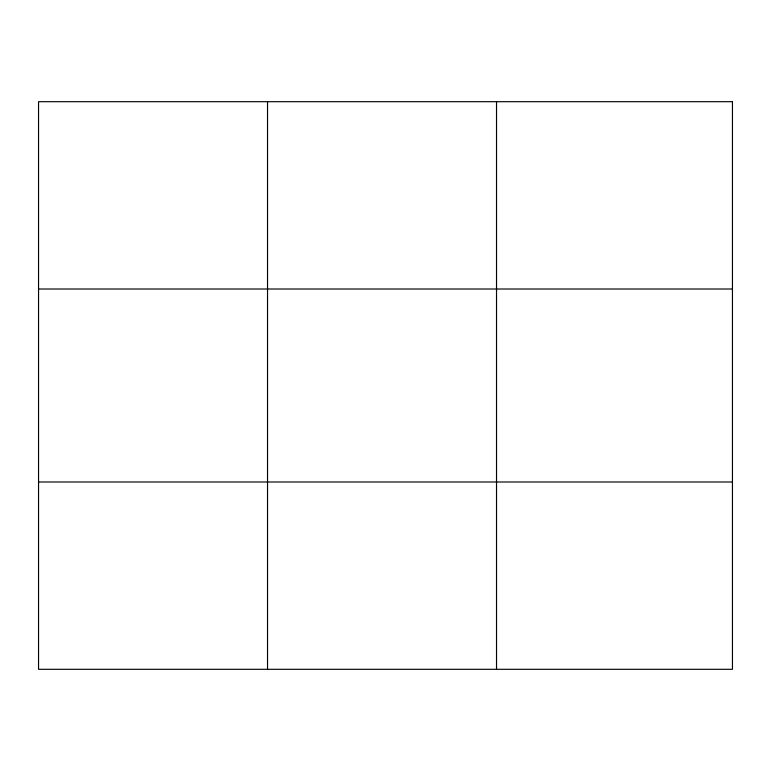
<?xml version="1.0" encoding="UTF-8"?>
<svg xmlns="http://www.w3.org/2000/svg" width="771" height="771" viewBox="0 0 771 771"><rect width="100%" height="100%" fill="white"/><g stroke="black" fill="none" stroke-linecap="round" stroke-linejoin="round"><path stroke-width="1.16" d="M267.537 669.305L267.537 101.695M496.524 669.305L496.524 101.695M38.55 289.009L732.45 289.009M38.55 481.991L732.45 481.991M732.45 101.695L732.45 669.305L38.55 669.305L38.55 101.695L732.45 101.695"/></g></svg>
